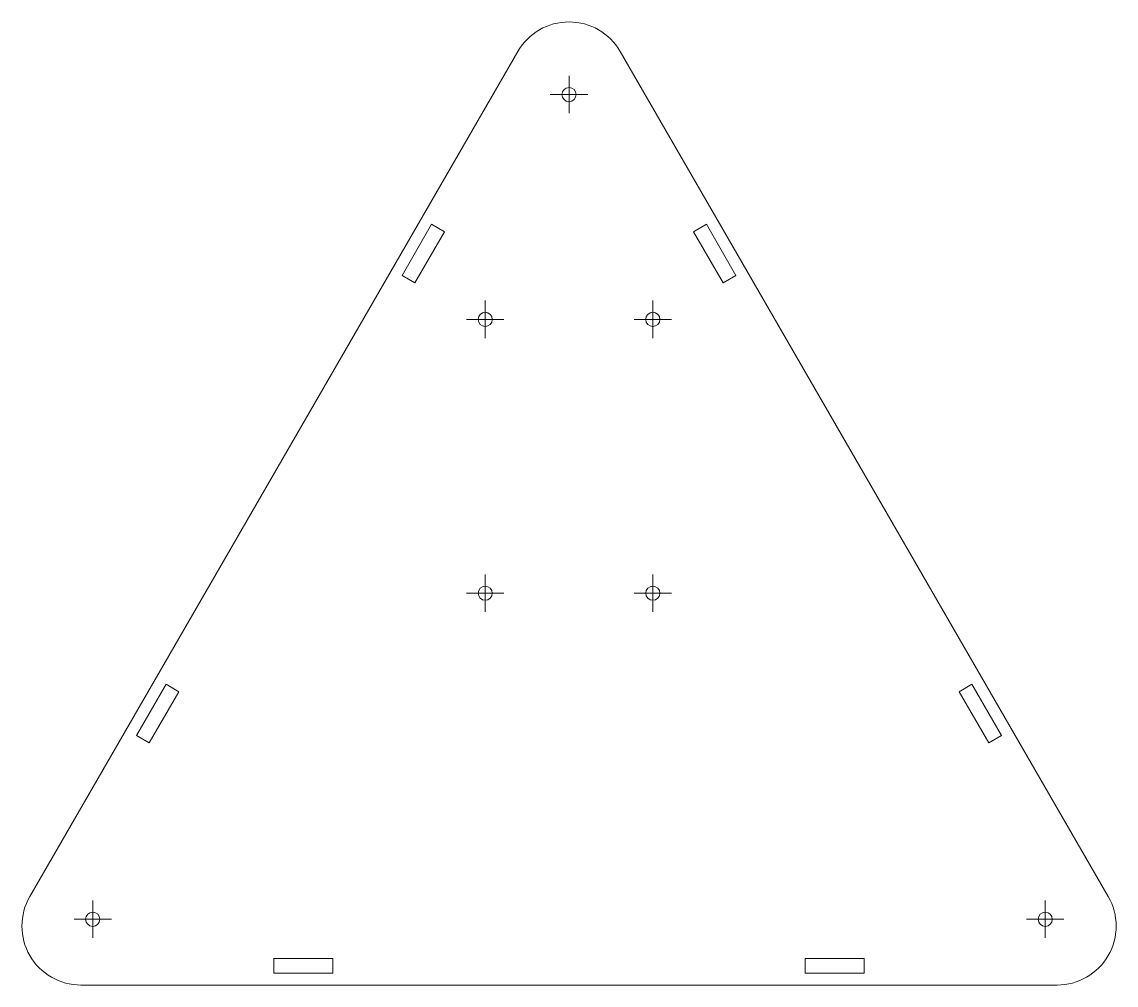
# Model space of a CAD drawing. Header units: inches. Extents: x 0.01 to 5.02, y 0 to 6.55.
# Drawn here: x 3.167 to 5.02, y 4.919 to 6.551 of the extents above; entities outside this region: 2.
import ezdxf

# ---------------------------------------------------------------- set-up
doc = ezdxf.new("R2010")
doc.units = ezdxf.units.IN
doc.header["$MEASUREMENT"] = 0
doc.styles.add('SLDTEXTSTYLE0', font='TXT', dxfattribs={"width": 0.7})

# ---------------------------------------------------------------- blocks, each defined once
blk = doc.blocks.new('SW_CENTERMARKSYMBOL_0')
at = {"color": 0, "linetype": 'Continuous', "lineweight": 0}
for p, q in [((0, 0.0197), (0, 0.0317)), ((0, 0), (0, 0.0197)), ((-0.0197, 0), (-0.0317, 0)), ((0, 0), (-0.0197, 0)), ((0, 0), (0, -0.0197)), ((0, 0), (0.0197, 0)), ((0.0197, 0), (0.0317, 0)), ((0, -0.0197), (0, -0.0317))]:
    blk.add_line(p, q, dxfattribs=at)
blk = doc.blocks.new('SW_CENTERMARKSYMBOL_1')
at = {"color": 0, "linetype": 'Continuous', "lineweight": 0}
for p, q in [((0, 0.0197), (0, 0.0317)), ((0, 0), (0, 0.0197)), ((-0.0197, 0), (-0.0317, 0)), ((0, 0), (-0.0197, 0)), ((0, 0), (0, -0.0197)), ((0, 0), (0.0197, 0)), ((0.0197, 0), (0.0317, 0)), ((0, -0.0197), (0, -0.0317))]:
    blk.add_line(p, q, dxfattribs=at)
blk = doc.blocks.new('SW_CENTERMARKSYMBOL_2')
at = {"color": 0, "linetype": 'Continuous', "lineweight": 0}
for p, q in [((0, 0.0197), (0, 0.0317)), ((0, 0), (0, 0.0197)), ((-0.0197, 0), (-0.0317, 0)), ((0, 0), (-0.0197, 0)), ((0, 0), (0, -0.0197)), ((0, 0), (0.0197, 0)), ((0.0197, 0), (0.0317, 0)), ((0, -0.0197), (0, -0.0317))]:
    blk.add_line(p, q, dxfattribs=at)
blk = doc.blocks.new('SW_CENTERMARKSYMBOL_3')
at = {"color": 0, "linetype": 'Continuous', "lineweight": 0}
for p, q in [((0, 0.0197), (0, 0.0317)), ((0, 0), (0, 0.0197)), ((-0.0197, 0), (-0.0317, 0)), ((0, 0), (-0.0197, 0)), ((0, 0), (0, -0.0197)), ((0, 0), (0.0197, 0)), ((0.0197, 0), (0.0317, 0)), ((0, -0.0197), (0, -0.0317))]:
    blk.add_line(p, q, dxfattribs=at)
blk = doc.blocks.new('SW_CENTERMARKSYMBOL_4')
at = {"color": 0, "linetype": 'Continuous', "lineweight": 0}
for p, q in [((0, 0.0197), (0, 0.0317)), ((0, 0), (0, 0.0197)), ((-0.0197, 0), (-0.0317, 0)), ((0, 0), (-0.0197, 0)), ((0, 0), (0, -0.0197)), ((0, 0), (0.0197, 0)), ((0.0197, 0), (0.0317, 0)), ((0, -0.0197), (0, -0.0317))]:
    blk.add_line(p, q, dxfattribs=at)
blk = doc.blocks.new('SW_CENTERMARKSYMBOL_5')
at = {"color": 0, "linetype": 'Continuous', "lineweight": 0}
for p, q in [((0, 0.0197), (0, 0.0317)), ((0, 0), (0, 0.0197)), ((-0.0197, 0), (-0.0317, 0)), ((0, 0), (-0.0197, 0)), ((0, 0), (0, -0.0197)), ((0, 0), (0.0197, 0)), ((0.0197, 0), (0.0317, 0)), ((0, -0.0197), (0, -0.0317))]:
    blk.add_line(p, q, dxfattribs=at)
blk = doc.blocks.new('SW_CENTERMARKSYMBOL_6')
at = {"color": 0, "linetype": 'Continuous', "lineweight": 0}
for p, q in [((0, 0.0197), (0, 0.0317)), ((0, 0), (0, 0.0197)), ((-0.0197, 0), (-0.0317, 0)), ((0, 0), (-0.0197, 0)), ((0, 0), (0, -0.0197)), ((0, 0), (0.0197, 0)), ((0.0197, 0), (0.0317, 0)), ((0, -0.0197), (0, -0.0317))]:
    blk.add_line(p, q, dxfattribs=at)

msp = doc.modelspace()

# ---------------------------------------------------------------- linework, layer by layer
at = {"color": 7, "linetype": 'Continuous', "lineweight": 15}
for p, q in [((4.0068, 6.5011), (3.18, 5.0691)), ((5.0068, 5.0691), (4.18, 6.5011)), ((3.8607, 6.2081), (3.8107, 6.1215)), ((3.8823, 6.1956), (3.8323, 6.109)), ((3.8607, 6.2081), (3.8823, 6.1956)), ((4.326, 6.2081), (4.3044, 6.1956)), ((4.3544, 6.109), (4.3044, 6.1956)), ((4.376, 6.1215), (4.326, 6.2081)), ((3.8107, 6.1215), (3.8323, 6.109)), ((4.376, 6.1215), (4.3544, 6.109)), ((3.4107, 5.4287), (3.3607, 5.3421)), ((3.4323, 5.4162), (3.3823, 5.3296)), ((3.4107, 5.4287), (3.4323, 5.4162)), ((4.776, 5.4287), (4.7544, 5.4162)), ((4.8044, 5.3296), (4.7544, 5.4162)), ((4.826, 5.3421), (4.776, 5.4287)), ((3.3607, 5.3421), (3.3823, 5.3296)), ((4.826, 5.3421), (4.8044, 5.3296)), ((3.5934, 4.9641), (3.6934, 4.9641)), ((3.5934, 4.9391), (3.5934, 4.9641)), ((3.6934, 4.9391), (3.6934, 4.9641)), ((4.4934, 4.9641), (4.5934, 4.9641)), ((4.4934, 4.9391), (4.4934, 4.9641)), ((4.5934, 4.9391), (4.5934, 4.9641)), ((3.5934, 4.9391), (3.6934, 4.9391)), ((4.4934, 4.9391), (4.5934, 4.9391)), ((3.2666, 4.9191), (4.9202, 4.9191))]:
    msp.add_line(p, q, dxfattribs=at)
for centre in [(4.0934, 6.428), (3.9514, 6.0471), (4.2354, 6.0471), (3.9514, 5.5831), (4.2354, 5.5831), (3.2866, 5.0306), (4.9001, 5.0306)]:
    msp.add_circle(centre, 0.012, dxfattribs=at)
for centre, start, end in [((4.0934, 6.4511), 30, 150), ((3.2666, 5.0191), 150, 270), ((4.9202, 5.0191), 270, 30)]:
    msp.add_arc(centre, 0.1, start, end, dxfattribs=at)

# ---------------------------------------------------------------- block references
at = {"color": 7, "linetype": 'Continuous', "lineweight": 0}
for name, p in [('SW_CENTERMARKSYMBOL_0', (4.0934, 6.428)), ('SW_CENTERMARKSYMBOL_3', (3.9514, 6.0471)), ('SW_CENTERMARKSYMBOL_4', (4.2354, 6.0471)), ('SW_CENTERMARKSYMBOL_6', (3.9514, 5.5831)), ('SW_CENTERMARKSYMBOL_5', (4.2354, 5.5831)), ('SW_CENTERMARKSYMBOL_1', (3.2866, 5.0306)), ('SW_CENTERMARKSYMBOL_2', (4.9001, 5.0306))]:
    msp.add_blockref(name, p, dxfattribs=at)

# ---------------------------------------------------------------- texts
at = {"color": 7, "linetype": 'Continuous', "char_height": 0.143031, "attachment_point": 1, "style": 'SLDTEXTSTYLE0'}
for s, insert in [('SOLIDWORKS Student Edition.', (0, 0.3989)), ('For Academic Use Only.', (0, 0.1844))]:
    msp.add_mtext(s, dxfattribs=dict(at, insert=insert))

doc.saveas('drawing.dxf')
